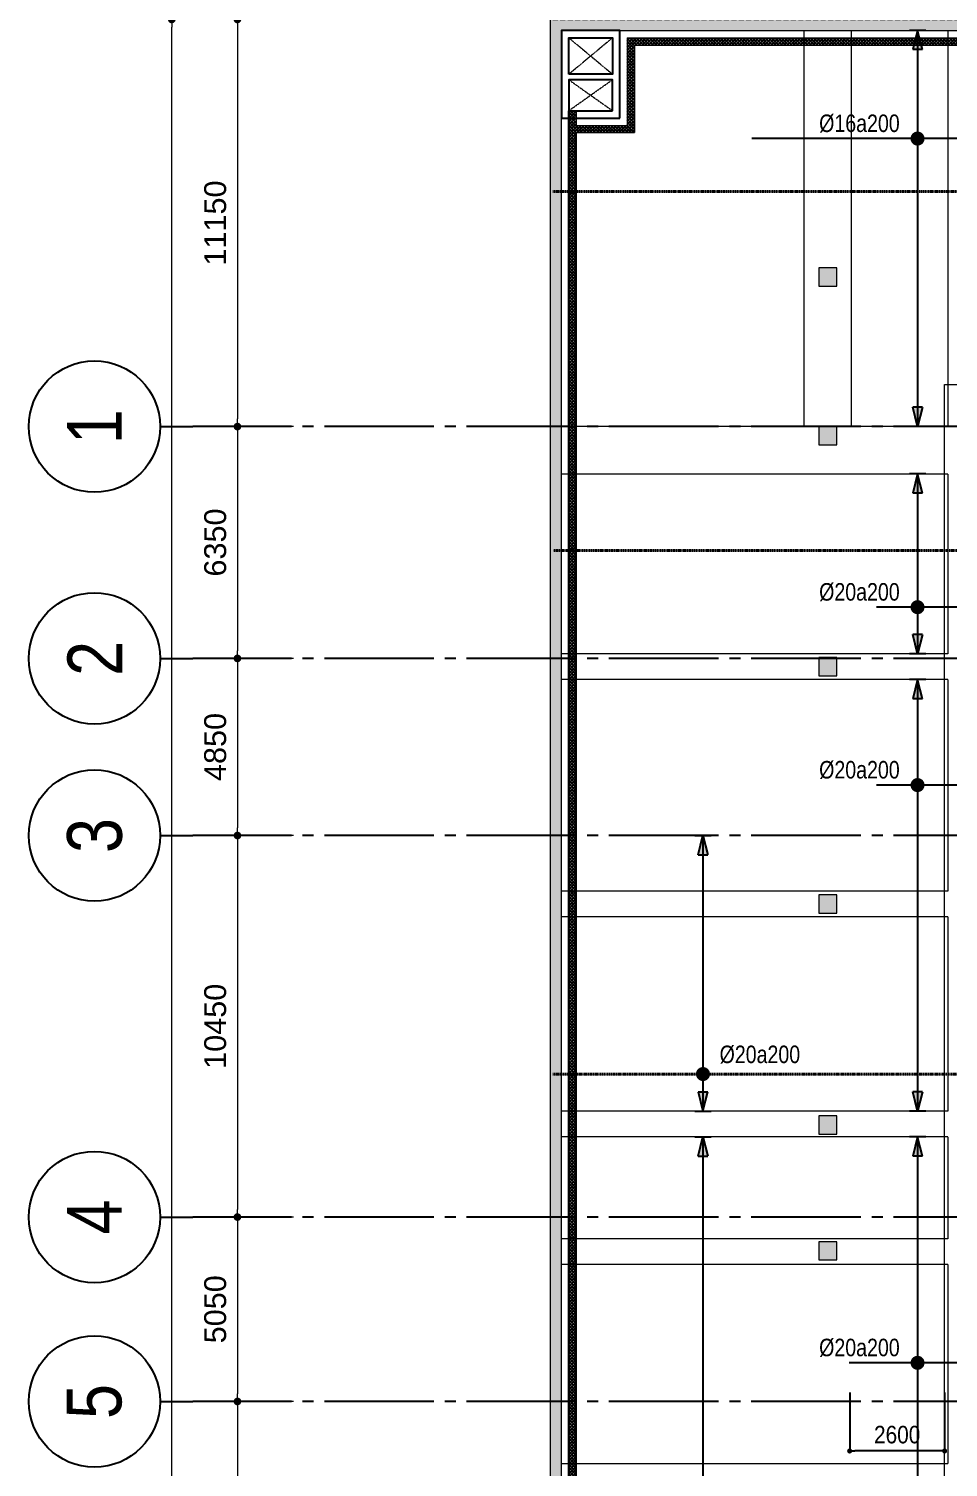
# Model space of a CAD drawing. Header units: millimetres. Extents: x -3819597 to -2591384, y 582389 to 820195.
# Drawn here: x -3773692 to -3748495, y 733730 to 773126 of the extents above; entities that cross this region are included whole.
import ezdxf
from ezdxf.enums import TextEntityAlignment as Align

# ---------------------------------------------------------------- set-up
doc = ezdxf.new("R2010")
doc.units = ezdxf.units.MM
doc.header["$MEASUREMENT"] = 0
for name, pattern in [('CENTER', [2, 1.25, -0.25, 0.25, -0.25]), ('CHG_XX_Cot_Ham 2$0$MB_Luoi truc$0$HTT Hidden 21', [3, 2, -1]), ('CHG_XX_Damsan_Ham 2$0$CHG_XX_Damsan_Ham 2$0$HIDDEN', [0.375, 0.25, -0.125]), ('CHG_XX_Luoi truc$0$MB_Luoi truc$0$Center101', [13, 10, -1, 1, -1]), ('HIDDEN', [0.375, 0.25, -0.125])]:
    doc.linetypes.add(name, pattern=pattern)
doc.layers.get('0').update_dxf_attribs({"lineweight": 9})
doc.layers.get('Defpoints').update_dxf_attribs({"color": 10, "lineweight": 0})
for name, color, linetype in [('02HN. TEXT B', 1, 'Continuous'), ('08HN. SSS X', 6, 'Continuous'), ('12HN. GRID', 1, 'CENTER'), ('CHG_XX_Damsan_Ham 2$0$CHG_XX_Damsan_Ham 2$0$MEP-00-GENERAL-35', 2, 'Continuous'), ('CHG_XX_Luoi truc$0$Grid', 34, 'Continuous'), ('CHG_XX_Luoi truc$0$Grid Line', 8, 'CHG_XX_Luoi truc$0$MB_Luoi truc$0$Center101'), ('dim', 51, 'Continuous')]:
    doc.layers.add(name, color=color, linetype=linetype)
for name, color, linetype, lineweight in [('CHG_XX_Cot_Ham 2$0$MB_Luoi truc$0$Dim 300', 1, 'Continuous', 5), ('CHG_XX_Cot_Ham 2$0$NS-Pier-H2', 150, 'Continuous', 13), ("CHG_XX_Damsan_Ham 2$0$CHG_XX_Damsan_Ham 2$0$'S_General_Hidden_1 Thin", 1, 'CHG_XX_Damsan_Ham 2$0$CHG_XX_Damsan_Ham 2$0$HIDDEN', 18), ('CHG_XX_Damsan_Ham 2$0$CHG_XX_Damsan_Ham 2$0$CHG_XX_Damsan_Ham 2$0$Start net bao', 3, 'Continuous', 18), ('CHG_XX_Damsan_Ham 2$0$CHG_XX_Damsan_Ham 2$0$DBAO', 3, 'Continuous', 13), ('CHG_XX_Damsan_Ham 2$0$CHG_XX_Damsan_Ham 2$0$DMo', 9, 'CHG_XX_Damsan_Ham 2$0$CHG_XX_Damsan_Ham 2$0$HIDDEN', 9), ('CHG_XX_Damsan_Ham 2$0$CHG_XX_Damsan_Ham 2$0$DTE-MEP-H-SLAB TEXT', 3, 'Continuous', 0), ('CHG_XX_Damsan_Ham 2$0$CHG_XX_Damsan_Ham 2$0$mach ngung thi cong', 6, 'Continuous', 13), ('CHG_XX_Damsan_Ham 2$0$CHG_XX_Damsan_Ham 2$0$Start hatch', 8, 'Continuous', 25), ('CHG_XX_Damsan_Ham 2$0$CHG_XX_Damsan_Ham 2$0$Start net bao', 3, 'Continuous', 18), ('CHG_XX_Damsan_Ham 2$0$HATCH', 57, 'Continuous', 9), ('CHG_XX_Damsan_Ham 2$0$mach ngung thi cong', 6, 'Continuous', 13), ('thep chay suot', 5, 'HIDDEN', 40)]:
    doc.layers.add(name, color=color, linetype=linetype, lineweight=lineweight)
for name, color, linetype, lineweight, plot in [('CHG_XX_Cot_Ham 2$0$NS-Column-H2', 90, 'Continuous', 13, False), ('CHG_XX_Cot_Ham 2$0$NS-Column-H2 @ 1', 90, 'Continuous', 13, False), ('CHG_XX_Cot_Ham 2$0$NS-Column-H2 @ 150', 90, 'Continuous', 13, False)]:
    doc.layers.add(name, color=color, linetype=linetype, lineweight=lineweight, plot=plot)
doc.styles.add('[HN042014]STYLE', font='arial.ttf', dxfattribs={"width": 0.8})
doc.styles.add('CHG_XX_Cot_Ham 2$0$MB_Luoi truc$0$Arial_C', font='arial.ttf')
doc.styles.add('CHG_XX_Luoi truc$0$MB_Luoi truc$0$Grid A-F$0$VNI-HelveCB', font='VHELVCB_0.TTF')
doc.styles.add('MB_Luoi truc$0$Arial_C', font='arial.ttf', dxfattribs={"width": 0.85})
doc.dimstyles.new('200', dxfattribs={"dimscale": 200, "dimtxt": 2.4, "dimasz": 0.7, "dimexe": 0.0003, "dimexo": 0, "dimgap": 1, "dimtad": 1, "dimdec": 0, "dimzin": 12, "dimdsep": 46, "dimtxsty": 'MB_Luoi truc$0$Arial_C', "dimblk": 'MB_Luoi truc$0$_Dot', "dimcen": 0.5, "dimclrd": 256, "dimclre": 8, "dimclrt": 1, "dimadec": 0, "dimazin": 0, "dimtfac": 1, "dimtdec": 0, "dimtix": 1, "dimtmove": 2, "dimatfit": 3, "dimldrblk": 'MB_Luoi truc$0$HTT Arrow 30', "dimfxl": 1, "dimtolj": 1, "dimtzin": 0, "dimlwe": -1, "dimarcsym": 0})
doc.dimstyles.new('CHG_XX_Cot_Ham 2$0$MB_Luoi truc$0$Dim 300 (A1-A2)', dxfattribs={"dimscale": 300, "dimtxt": 2, "dimasz": 0.7, "dimexe": 0, "dimexo": 1, "dimgap": 1, "dimtad": 1, "dimdec": 0, "dimzin": 12, "dimdsep": 46, "dimtxsty": 'CHG_XX_Cot_Ham 2$0$MB_Luoi truc$0$Arial_C', "dimblk": 'CHG_XX_Cot_Ham 2$0$MB_Luoi truc$0$_Dot', "dimcen": 1, "dimclrd": 256, "dimclre": 256, "dimclrt": 3, "dimadec": 0, "dimazin": 0, "dimtfac": 1, "dimtdec": 0, "dimtix": 1, "dimtmove": 2, "dimatfit": 3, "dimldrblk": 'CHG_XX_Cot_Ham 2$0$MB_Luoi truc$0$HTT Arrow 30', "dimfxl": 1, "dimtolj": 1, "dimtzin": 0, "dimarcsym": 0})
pattern_1 = [(45, (273994.73, -8650), (-44.194174, 44.194174), []), (135, (273994.73, -8650), (-44.194174, -44.194174), [])]

# ---------------------------------------------------------------- blocks, each defined once
blk = doc.blocks.new('*U563')
at = {"layer": '12HN. GRID', "linetype": 'Continuous'}
h = blk.add_hatch(color=256, dxfattribs=at)
h.dxf.hatch_style = 1
h.paths.add_polyline_path([(-44, 812), (44, 812), (0, 988)])
h = blk.add_hatch(color=256, dxfattribs=at)
h.dxf.hatch_style = 1
h.paths.add_polyline_path([(0, -2629), (44, -2453), (-44, -2453)])
at = {"layer": '08HN. SSS X', "linetype": 'ByBlock', "ltscale": 10}
for p, q in [((-1047, 0), (1514, 0)), ((-1047, 0), (-1047, 0)), ((1514, 0), (1514, 0))]:
    blk.add_line(p, q, dxfattribs=at)
at = {"layer": '12HN. GRID', "linetype": 'Continuous'}
for p, q in [((-75, 988), (75, 988)), ((-44, 812), (0, 988)), ((0, 988), (0, -2629)), ((0, 988), (44, 812)), ((-44, 812), (44, 812)), ((-44, -2453), (44, -2453)), ((-44, -2453), (0, -2629)), ((0, -2629), (44, -2453)), ((-75, -2629), (75, -2629))]:
    blk.add_line(p, q, dxfattribs=at)
at = {"layer": '12HN. GRID', "linetype": 'Continuous', "const_width": 64, "flags": 128}
blk.add_lwpolyline([(-32, 0, 1), (32, 0, 1)], format="xyb", close=True, dxfattribs=at)
at = {"layer": '02HN. TEXT B', "linetype": 'ByBlock', "style": '[HN042014]STYLE', "width": 0.8, "flags": 8}
blk.add_attdef('1', text='', height=160, dxfattribs=at).set_placement((164, 140), align=Align.MIDDLE_LEFT)
blk.add_attdef('0', text='', height=160, dxfattribs=at).set_placement((1102, 160), align=Align.MIDDLE_CENTER)
at = {"layer": 'Defpoints', "color": 9, "linetype": 'ByBlock', "style": '[HN042014]STYLE', "width": 0.8, "flags": 9}
for tag, p in [('2', (2518, 9127)), ('3', (2518, 8723)), ('4', (2518, 8318)), ('5', (2518, 7927))]:
    blk.add_attdef(tag, text='', height=250, dxfattribs=at).set_placement(p, align=Align.MIDDLE_CENTER)
blk = doc.blocks.new('*U703')
at = {"layer": 'thep chay suot', "linetype": 'HIDDEN', "ltscale": 10}
blk.add_line((-27727, 0), (10959, 0), dxfattribs=at)
at = {"layer": 'thep chay suot', "linetype": 'ByBlock', "ltscale": 0.001}
blk.add_line((-27727, 0), (-27727, 0), dxfattribs=at)
at = {"layer": '02HN. TEXT B', "linetype": 'ByBlock', "style": '[HN042014]STYLE', "width": 0.8, "flags": 8}
blk.add_attdef('0', text='', height=160, dxfattribs=at).set_placement((-351, 260), align=Align.MIDDLE_CENTER)
blk.add_attdef('1', text='', height=160, dxfattribs=at).set_placement((152, 180), align=Align.MIDDLE_LEFT)
at = {"layer": 'Defpoints', "color": 9, "linetype": 'ByBlock', "style": '[HN042014]STYLE', "width": 0.8, "flags": 9}
for tag, p in [('2', (-12351, -1000)), ('3', (-12351, -1405)), ('4', (-12351, -1810)), ('5', (-12351, -2200))]:
    blk.add_attdef(tag, text='', height=250, dxfattribs=at).set_placement(p, align=Align.MIDDLE_CENTER)
blk = doc.blocks.new('*U518')
at = {"layer": '12HN. GRID', "linetype": 'Continuous'}
h = blk.add_hatch(color=256, dxfattribs=at)
h.dxf.hatch_style = 1
h.paths.add_polyline_path([(-44, 1040), (44, 1040), (0, 1216)])
h = blk.add_hatch(color=256, dxfattribs=at)
h.dxf.hatch_style = 1
h.paths.add_polyline_path([(0, -426), (44, -250), (-44, -250)])
at = {"layer": '08HN. SSS X', "linetype": 'ByBlock', "ltscale": 10}
for p, q in [((-1047, 0), (375, 0)), ((-1047, 0), (-1047, 0)), ((375, 0), (375, 0))]:
    blk.add_line(p, q, dxfattribs=at)
at = {"layer": '12HN. GRID', "linetype": 'Continuous'}
for p, q in [((-75, 1216), (75, 1216)), ((-44, 1040), (0, 1216)), ((0, 1216), (0, -426)), ((0, 1216), (44, 1040)), ((-44, 1040), (44, 1040)), ((-44, -250), (44, -250)), ((-44, -250), (0, -426)), ((0, -426), (44, -250)), ((-75, -426), (75, -426))]:
    blk.add_line(p, q, dxfattribs=at)
at = {"layer": '12HN. GRID', "linetype": 'Continuous', "const_width": 64, "flags": 128}
blk.add_lwpolyline([(-32, 0, 1), (32, 0, 1)], format="xyb", close=True, dxfattribs=at)
at = {"layer": '02HN. TEXT B', "linetype": 'ByBlock', "style": '[HN042014]STYLE', "width": 0.8, "flags": 8}
blk.add_attdef('1', text='', height=160, dxfattribs=at).set_placement((164, 140), align=Align.MIDDLE_LEFT)
blk.add_attdef('0', text='', height=160, dxfattribs=at).set_placement((1102, 160), align=Align.MIDDLE_CENTER)
at = {"layer": 'Defpoints', "color": 9, "linetype": 'ByBlock', "style": '[HN042014]STYLE', "width": 0.8, "flags": 9}
for tag, p in [('2', (2518, 9355)), ('3', (2518, 8951)), ('4', (2518, 8546)), ('5', (2518, 8155))]:
    blk.add_attdef(tag, text='', height=250, dxfattribs=at).set_placement(p, align=Align.MIDDLE_CENTER)
blk = doc.blocks.new('*U704')
at = {"layer": 'thep chay suot', "linetype": 'HIDDEN', "ltscale": 10}
blk.add_line((-15836, 0), (23091, 0), dxfattribs=at)
at = {"layer": 'thep chay suot', "linetype": 'ByBlock', "ltscale": 0.001}
blk.add_line((-15836, 0), (-15836, 0), dxfattribs=at)
at = {"layer": '02HN. TEXT B', "linetype": 'ByBlock', "style": '[HN042014]STYLE', "width": 0.8, "flags": 8}
blk.add_attdef('0', text='', height=160, dxfattribs=at).set_placement((-351, 260), align=Align.MIDDLE_CENTER)
blk.add_attdef('1', text='', height=160, dxfattribs=at).set_placement((152, -144), align=Align.MIDDLE_LEFT)
at = {"layer": 'Defpoints', "color": 9, "linetype": 'ByBlock', "style": '[HN042014]STYLE', "width": 0.8, "flags": 9}
for tag, p in [('2', (-480, -186)), ('3', (-480, -590)), ('4', (-480, -995)), ('5', (-480, -1386))]:
    blk.add_attdef(tag, text='', height=250, dxfattribs=at).set_placement(p, align=Align.MIDDLE_CENTER)
blk = doc.blocks.new('*U705')
at = {"layer": '12HN. GRID', "linetype": 'Continuous'}
h = blk.add_hatch(color=256, dxfattribs=at)
h.dxf.hatch_style = 1
h.paths.add_polyline_path([(-44, 2002), (44, 2002), (0, 2178)])
h = blk.add_hatch(color=256, dxfattribs=at)
h.dxf.hatch_style = 1
h.paths.add_polyline_path([(0, -339), (44, -163), (-44, -163)])
for p, q in [((-75, 2178), (75, 2178)), ((-44, 2002), (0, 2178)), ((0, 2178), (0, -339)), ((0, 2178), (44, 2002)), ((-44, 2002), (44, 2002)), ((-44, -163), (44, -163)), ((-44, -163), (0, -339)), ((0, -339), (44, -163)), ((-75, -339), (75, -339))]:
    blk.add_line(p, q, dxfattribs=at)
at = {"layer": '12HN. GRID', "linetype": 'Continuous', "const_width": 64, "flags": 128}
blk.add_lwpolyline([(-32, 0, 1), (32, 0, 1)], format="xyb", close=True, dxfattribs=at)
at = {"layer": 'thep chay suot', "linetype": 'HIDDEN', "ltscale": 10}
blk.add_line((-1371, 0), (6424, 0), dxfattribs=at)
at = {"layer": 'thep chay suot', "linetype": 'ByBlock', "ltscale": 0.001}
for p, q in [((-1371, 0), (-1371, 0)), ((6424, 0), (6424, 0))]:
    blk.add_line(p, q, dxfattribs=at)
at = {"layer": '02HN. TEXT B', "linetype": 'ByBlock', "style": '[HN042014]STYLE', "width": 0.8, "flags": 8}
blk.add_attdef('0', text='', height=160, dxfattribs=at).set_placement((-351, 260), align=Align.MIDDLE_CENTER)
blk.add_attdef('1', text='', height=160, dxfattribs=at).set_placement((152, 180), align=Align.MIDDLE_LEFT)
at = {"layer": 'Defpoints', "color": 9, "linetype": 'ByBlock', "style": '[HN042014]STYLE', "width": 0.8, "flags": 9}
for tag, p in [('2', (14005, -1358)), ('3', (14005, -1763)), ('4', (14005, -2167)), ('5', (14005, -2558))]:
    blk.add_attdef(tag, text='', height=250, dxfattribs=at).set_placement(p, align=Align.MIDDLE_CENTER)
blk = doc.blocks.new('*U733')
at = {"layer": '12HN. GRID', "linetype": 'Continuous'}
h = blk.add_hatch(color=256, dxfattribs=at)
h.dxf.hatch_style = 1
h.paths.add_polyline_path([(-44, 788), (44, 788), (0, 964)])
h = blk.add_hatch(color=256, dxfattribs=at)
h.dxf.hatch_style = 1
h.paths.add_polyline_path([(0, -2977), (44, -2801), (-44, -2801)])
at = {"layer": '08HN. SSS X', "linetype": 'ByBlock', "ltscale": 10}
for p, q in [((-1714, 0), (375, 0)), ((-1714, 0), (-1714, 0)), ((375, 0), (375, 0))]:
    blk.add_line(p, q, dxfattribs=at)
at = {"layer": '12HN. GRID', "linetype": 'Continuous'}
for p, q in [((-75, 964), (75, 964)), ((-44, 788), (0, 964)), ((0, 964), (0, -2977)), ((0, 964), (44, 788)), ((-44, 788), (44, 788)), ((-44, -2801), (44, -2801)), ((-44, -2801), (0, -2977)), ((0, -2977), (44, -2801)), ((-75, -2977), (75, -2977))]:
    blk.add_line(p, q, dxfattribs=at)
at = {"layer": '12HN. GRID', "linetype": 'Continuous', "const_width": 64, "flags": 128}
blk.add_lwpolyline([(-32, 0, 1), (32, 0, 1)], format="xyb", close=True, dxfattribs=at)
at = {"layer": '02HN. TEXT B', "linetype": 'ByBlock', "style": '[HN042014]STYLE', "width": 0.8, "flags": 8}
blk.add_attdef('1', text='', height=160, dxfattribs=at).set_placement((164, 140), align=Align.MIDDLE_LEFT)
blk.add_attdef('0', text='', height=160, dxfattribs=at).set_placement((1102, 160), align=Align.MIDDLE_CENTER)
at = {"layer": 'Defpoints', "color": 9, "linetype": 'ByBlock', "style": '[HN042014]STYLE', "width": 0.8, "flags": 9}
for tag, p in [('2', (2518, 9104)), ('3', (2518, 8699)), ('4', (2518, 8295)), ('5', (2518, 7904))]:
    blk.add_attdef(tag, text='', height=250, dxfattribs=at).set_placement(p, align=Align.MIDDLE_CENTER)
blk = doc.blocks.new('*U716')
at = {"layer": '12HN. GRID', "linetype": 'Continuous'}
h = blk.add_hatch(color=256, dxfattribs=at)
h.dxf.hatch_style = 1
h.paths.add_polyline_path([(-44, 7180), (44, 7180), (0, 7356)])
for p, q in [((-75, 7356), (75, 7356)), ((-44, 7180), (0, 7356)), ((0, 7356), (0, -8281)), ((0, 7356), (44, 7180)), ((-44, 7180), (44, 7180))]:
    blk.add_line(p, q, dxfattribs=at)
at = {"layer": '02HN. TEXT B', "linetype": 'ByBlock', "style": '[HN042014]STYLE', "width": 0.8, "flags": 8}
blk.add_attdef('0', text='', height=160, dxfattribs=at).set_placement((-351, 260), align=Align.MIDDLE_CENTER)
blk.add_attdef('1', text='', height=160, dxfattribs=at).set_placement((152, -144), align=Align.MIDDLE_LEFT)
at = {"layer": 'Defpoints', "color": 9, "linetype": 'ByBlock', "style": '[HN042014]STYLE', "width": 0.8, "flags": 9}
for tag, p in [('2', (13990, -186)), ('3', (13990, -590)), ('4', (13990, -995)), ('5', (13990, -1386))]:
    blk.add_attdef(tag, text='', height=250, dxfattribs=at).set_placement(p, align=Align.MIDDLE_CENTER)
blk = doc.blocks.new('*U569')
at = {"layer": '12HN. GRID', "linetype": 'Continuous'}
h = blk.add_hatch(color=256, dxfattribs=at)
h.dxf.hatch_style = 1
h.paths.add_polyline_path([(-44, 1888), (44, 1888), (0, 2064)])
at = {"layer": '08HN. SSS X', "linetype": 'ByBlock', "ltscale": 10}
for p in [(-1551, 0), (625, 0)]:
    blk.add_line(p, (625, 0), dxfattribs=at)
at = {"layer": '12HN. GRID', "linetype": 'Continuous'}
for p, q in [((-75, 2064), (75, 2064)), ((-44, 1888), (0, 2064)), ((0, 2064), (0, -13553)), ((0, 2064), (44, 1888)), ((-44, 1888), (44, 1888))]:
    blk.add_line(p, q, dxfattribs=at)
at = {"layer": '12HN. GRID', "linetype": 'Continuous', "const_width": 64, "flags": 128}
blk.add_lwpolyline([(-32, 0, 1), (32, 0, 1)], format="xyb", close=True, dxfattribs=at)
at = {"layer": '02HN. TEXT B', "linetype": 'ByBlock', "style": '[HN042014]STYLE', "width": 0.8, "flags": 8}
blk.add_attdef('1', text='', height=160, dxfattribs=at).set_placement((164, 140), align=Align.MIDDLE_LEFT)
blk.add_attdef('0', text='', height=160, dxfattribs=at).set_placement((1102, 160), align=Align.MIDDLE_CENTER)
at = {"layer": 'Defpoints', "color": 9, "linetype": 'ByBlock', "style": '[HN042014]STYLE', "width": 0.8, "flags": 9}
for tag, p in [('2', (2518, 9104)), ('3', (2518, 8699)), ('4', (2518, 8295)), ('5', (2518, 7904))]:
    blk.add_attdef(tag, text='', height=250, dxfattribs=at).set_placement(p, align=Align.MIDDLE_CENTER)
blk = doc.blocks.new('CHG_XX_Cot_Ham 2$0$MB_Luoi truc$0$_Dot')
at = {"color": 0, "linetype": 'ByBlock', "lineweight": -2}
blk.add_line((-0.5, 0), (-1, 0), dxfattribs=at)
at = {"color": 0, "linetype": 'ByBlock', "const_width": 0.5}
blk.add_lwpolyline([(-0.25, 0, 1), (0.25, 0, 1)], format="xyb", close=True, dxfattribs=at)
blk = doc.blocks.new('*D999')
at = {"layer": 'CHG_XX_Cot_Ham 2$0$MB_Luoi truc$0$Dim 300', "lineweight": -2, "transparency": 16777216}
for p, q in [((-17945, 163400), (-19478, 163400)), ((-19478, 163190), (-19478, 152460)), ((-17945, 152250), (-19478, 152250))]:
    blk.add_line(p, q, dxfattribs=at)
at = {"layer": 'Defpoints', "color": 0, "transparency": 16777216}
for p in [(-17645, 163400), (-19478, 152250), (-17645, 152250)]:
    blk.add_point(p, dxfattribs=at)
at = {"layer": 'CHG_XX_Cot_Ham 2$0$MB_Luoi truc$0$Dim 300', "lineweight": -2, "transparency": 16777216, "xscale": 210, "yscale": 210, "zscale": 210}
for p, rotation in [((-19478, 163400), 90), ((-19478, 152250), 270)]:
    blk.add_blockref('CHG_XX_Cot_Ham 2$0$MB_Luoi truc$0$_Dot', p, dxfattribs=dict(at, rotation=rotation))
at = {"layer": 'CHG_XX_Cot_Ham 2$0$MB_Luoi truc$0$Dim 300', "color": 3, "transparency": 16777216, "insert": (-20085, 157825), "char_height": 600, "attachment_point": 5, "rotation": 90, "style": 'CHG_XX_Cot_Ham 2$0$MB_Luoi truc$0$Arial_C'}
blk.add_mtext('\\A1;11150', dxfattribs=at)
blk = doc.blocks.new('CHG_XX_Cot_Ham 2$0$MB_Luoi truc$0$HTT Arrow 30')
blk.add_hatch(color=256).paths.add_polyline_path([(-2.5, 0.375), (-2.5, -0.375), (0, 0)])
at = {"color": 0, "linetype": 'ByBlock', "lineweight": -2}
for p, q in [((0, 0), (-2.5, 0.375)), ((-2.5, -0.375), (-2.5, 0.375)), ((0, 0), (-2.5, -0.375))]:
    blk.add_line(p, q, dxfattribs=at)
blk = doc.blocks.new('*D1000')
at = {"layer": 'CHG_XX_Cot_Ham 2$0$MB_Luoi truc$0$Dim 300', "lineweight": -2, "transparency": 16777216}
for p, q in [((-17945, 152250), (-19478, 152250)), ((-19478, 152040), (-19478, 146110)), ((-17945, 145900), (-19478, 145900))]:
    blk.add_line(p, q, dxfattribs=at)
at = {"layer": 'Defpoints', "color": 0, "transparency": 16777216}
for p in [(-17645, 152250), (-19478, 145900), (-17645, 145900)]:
    blk.add_point(p, dxfattribs=at)
at = {"layer": 'CHG_XX_Cot_Ham 2$0$MB_Luoi truc$0$Dim 300', "lineweight": -2, "transparency": 16777216, "xscale": 210, "yscale": 210, "zscale": 210}
for p, rotation in [((-19478, 152250), 90), ((-19478, 145900), 270)]:
    blk.add_blockref('CHG_XX_Cot_Ham 2$0$MB_Luoi truc$0$_Dot', p, dxfattribs=dict(at, rotation=rotation))
at = {"layer": 'CHG_XX_Cot_Ham 2$0$MB_Luoi truc$0$Dim 300', "color": 3, "transparency": 16777216, "insert": (-20085, 149075), "char_height": 600, "attachment_point": 5, "rotation": 90, "style": 'CHG_XX_Cot_Ham 2$0$MB_Luoi truc$0$Arial_C'}
blk.add_mtext('\\A1;6350', dxfattribs=at)
blk = doc.blocks.new('*D1001')
at = {"layer": 'CHG_XX_Cot_Ham 2$0$MB_Luoi truc$0$Dim 300', "lineweight": -2, "transparency": 16777216}
for p, q in [((-17945, 145900), (-19478, 145900)), ((-19478, 145690), (-19478, 141260)), ((-17945, 141050), (-19478, 141050))]:
    blk.add_line(p, q, dxfattribs=at)
at = {"layer": 'Defpoints', "color": 0, "transparency": 16777216}
for p in [(-17645, 145900), (-19478, 141050), (-17645, 141050)]:
    blk.add_point(p, dxfattribs=at)
at = {"layer": 'CHG_XX_Cot_Ham 2$0$MB_Luoi truc$0$Dim 300', "lineweight": -2, "transparency": 16777216, "xscale": 210, "yscale": 210, "zscale": 210}
for p, rotation in [((-19478, 145900), 90), ((-19478, 141050), 270)]:
    blk.add_blockref('CHG_XX_Cot_Ham 2$0$MB_Luoi truc$0$_Dot', p, dxfattribs=dict(at, rotation=rotation))
at = {"layer": 'CHG_XX_Cot_Ham 2$0$MB_Luoi truc$0$Dim 300', "color": 3, "transparency": 16777216, "insert": (-20085, 143475), "char_height": 600, "attachment_point": 5, "rotation": 90, "style": 'CHG_XX_Cot_Ham 2$0$MB_Luoi truc$0$Arial_C'}
blk.add_mtext('\\A1;4850', dxfattribs=at)
blk = doc.blocks.new('*D1002')
at = {"layer": 'CHG_XX_Cot_Ham 2$0$MB_Luoi truc$0$Dim 300', "lineweight": -2, "transparency": 16777216}
for p, q in [((-17945, 141050), (-19478, 141050)), ((-19478, 140840), (-19478, 130810)), ((-17945, 130600), (-19478, 130600))]:
    blk.add_line(p, q, dxfattribs=at)
at = {"layer": 'Defpoints', "color": 0, "transparency": 16777216}
for p in [(-17645, 141050), (-19478, 130600), (-17645, 130600)]:
    blk.add_point(p, dxfattribs=at)
at = {"layer": 'CHG_XX_Cot_Ham 2$0$MB_Luoi truc$0$Dim 300', "lineweight": -2, "transparency": 16777216, "xscale": 210, "yscale": 210, "zscale": 210}
for p, rotation in [((-19478, 141050), 90), ((-19478, 130600), 270)]:
    blk.add_blockref('CHG_XX_Cot_Ham 2$0$MB_Luoi truc$0$_Dot', p, dxfattribs=dict(at, rotation=rotation))
at = {"layer": 'CHG_XX_Cot_Ham 2$0$MB_Luoi truc$0$Dim 300', "color": 3, "transparency": 16777216, "insert": (-20085, 135825), "char_height": 600, "attachment_point": 5, "rotation": 90, "style": 'CHG_XX_Cot_Ham 2$0$MB_Luoi truc$0$Arial_C'}
blk.add_mtext('\\A1;10450', dxfattribs=at)
blk = doc.blocks.new('*D1003')
at = {"layer": 'CHG_XX_Cot_Ham 2$0$MB_Luoi truc$0$Dim 300', "lineweight": -2, "transparency": 16777216}
for p, q in [((-17945, 130600), (-19478, 130600)), ((-19478, 130390), (-19478, 125760)), ((-17945, 125550), (-19478, 125550))]:
    blk.add_line(p, q, dxfattribs=at)
at = {"layer": 'Defpoints', "color": 0, "transparency": 16777216}
for p in [(-17645, 130600), (-19478, 125550), (-17645, 125550)]:
    blk.add_point(p, dxfattribs=at)
at = {"layer": 'CHG_XX_Cot_Ham 2$0$MB_Luoi truc$0$Dim 300', "lineweight": -2, "transparency": 16777216, "xscale": 210, "yscale": 210, "zscale": 210}
for p, rotation in [((-19478, 130600), 90), ((-19478, 125550), 270)]:
    blk.add_blockref('CHG_XX_Cot_Ham 2$0$MB_Luoi truc$0$_Dot', p, dxfattribs=dict(at, rotation=rotation))
at = {"layer": 'CHG_XX_Cot_Ham 2$0$MB_Luoi truc$0$Dim 300', "color": 3, "transparency": 16777216, "insert": (-20085, 128075), "char_height": 600, "attachment_point": 5, "rotation": 90, "style": 'CHG_XX_Cot_Ham 2$0$MB_Luoi truc$0$Arial_C'}
blk.add_mtext('\\A1;5050', dxfattribs=at)
blk = doc.blocks.new('*D1004')
at = {"layer": 'CHG_XX_Cot_Ham 2$0$MB_Luoi truc$0$Dim 300', "lineweight": -2, "transparency": 16777216}
for p, q in [((-17945, 125550), (-19478, 125550)), ((-19478, 125340), (-19478, 116360)), ((-17945, 116150), (-19478, 116150))]:
    blk.add_line(p, q, dxfattribs=at)
at = {"layer": 'Defpoints', "color": 0, "transparency": 16777216}
for p in [(-17645, 125550), (-19478, 116150), (-17645, 116150)]:
    blk.add_point(p, dxfattribs=at)
at = {"layer": 'CHG_XX_Cot_Ham 2$0$MB_Luoi truc$0$Dim 300', "lineweight": -2, "transparency": 16777216, "xscale": 210, "yscale": 210, "zscale": 210}
for p, rotation in [((-19478, 125550), 90), ((-19478, 116150), 270)]:
    blk.add_blockref('CHG_XX_Cot_Ham 2$0$MB_Luoi truc$0$_Dot', p, dxfattribs=dict(at, rotation=rotation))
at = {"layer": 'CHG_XX_Cot_Ham 2$0$MB_Luoi truc$0$Dim 300', "color": 3, "transparency": 16777216, "insert": (-20085, 120850), "char_height": 600, "attachment_point": 5, "rotation": 90, "style": 'CHG_XX_Cot_Ham 2$0$MB_Luoi truc$0$Arial_C'}
blk.add_mtext('\\A1;9400', dxfattribs=at)
blk = doc.blocks.new('*D1020')
at = {"layer": 'CHG_XX_Cot_Ham 2$0$MB_Luoi truc$0$Dim 300', "lineweight": -2, "transparency": 16777216}
for p, q in [((-17945, 163400), (-21278, 163400)), ((-21278, -8790), (-21278, 163190)), ((-17945, -9000), (-21278, -9000))]:
    blk.add_line(p, q, dxfattribs=at)
at = {"layer": 'Defpoints', "color": 0, "transparency": 16777216}
for p in [(-21278, 163400), (-17645, 163400), (-17645, -9000)]:
    blk.add_point(p, dxfattribs=at)
at = {"layer": 'CHG_XX_Cot_Ham 2$0$MB_Luoi truc$0$Dim 300', "lineweight": -2, "transparency": 16777216, "xscale": 210, "yscale": 210, "zscale": 210}
for p, rotation in [((-21278, 163400), 90), ((-21278, -9000), 270)]:
    blk.add_blockref('CHG_XX_Cot_Ham 2$0$MB_Luoi truc$0$_Dot', p, dxfattribs=dict(at, rotation=rotation))
at = {"layer": 'CHG_XX_Cot_Ham 2$0$MB_Luoi truc$0$Dim 300', "color": 3, "transparency": 16777216, "insert": (-21885, 77200), "char_height": 600, "attachment_point": 5, "rotation": 90, "style": 'CHG_XX_Cot_Ham 2$0$MB_Luoi truc$0$Arial_C'}
blk.add_mtext('\\A1;172400', dxfattribs=at)
blk = doc.blocks.new('*U1037')
at = {"layer": 'CHG_XX_Cot_Ham 2$0$NS-Column-H2 @ 1'}
h = blk.add_hatch(color=256, dxfattribs=at)
h.dxf.hatch_style = 1
h.paths.add_polyline_path([(-250, -250), (-250, 250), (250, 250), (250, -250)])
at = {"layer": 'CHG_XX_Cot_Ham 2$0$NS-Column-H2 @ 150'}
h = blk.add_hatch(color=256, dxfattribs=at)
h.dxf.hatch_style = 1
h.paths.add_polyline_path([(-250, -250), (-250, 250), (250, 250), (250, -250)])
blk = doc.blocks.new('CHG_XX_Cot_Ham 2$0$500x500')
at = {"layer": 'CHG_XX_Cot_Ham 2$0$NS-Column-H2'}
blk.add_lwpolyline([(250, -250), (250, 250), (-250, 250), (-250, -250)], close=True, dxfattribs=at)
blk.add_blockref('*U1037', (0, 0), dxfattribs=at)
blk = doc.blocks.new('*U1031')
at = {"layer": 'CHG_XX_Luoi truc$0$Grid', "lineweight": -2}
blk.add_line((0, 441), (0, 438), dxfattribs=at)
blk.add_circle((0, 447), 6, dxfattribs=at)
at = {"layer": 'CHG_XX_Luoi truc$0$Grid Line'}
blk.add_line((0, 0), (0, 438), dxfattribs=at)
at = {"layer": 'CHG_XX_Luoi truc$0$Grid', "lineweight": -2, "style": 'CHG_XX_Luoi truc$0$MB_Luoi truc$0$Grid A-F$0$VNI-HelveCB'}
for tag, p in [('GRIDSUB', (0, 447)), ('GRID', (0, -9))]:
    blk.add_attdef(tag, text='', height=5, dxfattribs=at).set_placement(p, align=Align.MIDDLE)
blk = doc.blocks.new('CHG_XX_Luoi truc')
at = {"layer": 'CHG_XX_Luoi truc$0$Grid'}
ref = blk.add_blockref('*U1031', (110703, 152250), dxfattribs=dict(at, xscale=300.0000000000013, yscale=300.0000000000013, zscale=300.0000000000013, rotation=90))
ref.add_attrib('GRIDSUB', '1', dxfattribs={"lineweight": -2, "height": 1500, "rotation": 90, "style": 'CHG_XX_Luoi truc$0$MB_Luoi truc$0$Grid A-F$0$VNI-HelveCB'}).set_placement((-23397, 152250), align=Align.MIDDLE)
ref = blk.add_blockref('*U1031', (110703, 145900), dxfattribs=dict(at, xscale=300.0000000000013, yscale=300.0000000000013, zscale=300.0000000000013, rotation=90))
ref.add_attrib('GRIDSUB', '2', dxfattribs={"lineweight": -2, "height": 1500, "rotation": 90, "style": 'CHG_XX_Luoi truc$0$MB_Luoi truc$0$Grid A-F$0$VNI-HelveCB'}).set_placement((-23397, 145900), align=Align.MIDDLE)
ref = blk.add_blockref('*U1031', (110703, 141050), dxfattribs=dict(at, xscale=300.0000000000013, yscale=300.0000000000013, zscale=300.0000000000013, rotation=90))
ref.add_attrib('GRIDSUB', '3', dxfattribs={"lineweight": -2, "height": 1500, "rotation": 90, "style": 'CHG_XX_Luoi truc$0$MB_Luoi truc$0$Grid A-F$0$VNI-HelveCB'}).set_placement((-23397, 141050), align=Align.MIDDLE)
ref = blk.add_blockref('*U1031', (110703, 130600), dxfattribs=dict(at, xscale=300.0000000000013, yscale=300.0000000000013, zscale=300.0000000000013, rotation=90))
ref.add_attrib('GRIDSUB', '4', dxfattribs={"lineweight": -2, "height": 1500, "rotation": 90, "style": 'CHG_XX_Luoi truc$0$MB_Luoi truc$0$Grid A-F$0$VNI-HelveCB'}).set_placement((-23397, 130600), align=Align.MIDDLE)
ref = blk.add_blockref('*U1031', (110703, 125550), dxfattribs=dict(at, xscale=300.0000000000013, yscale=300.0000000000013, zscale=300.0000000000013, rotation=90))
ref.add_attrib('GRIDSUB', '5', dxfattribs={"lineweight": -2, "height": 1500, "rotation": 90, "style": 'CHG_XX_Luoi truc$0$MB_Luoi truc$0$Grid A-F$0$VNI-HelveCB'}).set_placement((-23397, 125550), align=Align.MIDDLE)
blk = doc.blocks.new('CHG_XX_Damsan_Ham 2$0$CHG_XX_Damsan_Ham 2$0$sdfsgdh')
at = {"layer": 'CHG_XX_Damsan_Ham 2$0$CHG_XX_Damsan_Ham 2$0$Start hatch', "ltscale": 0.5}
h = blk.add_hatch(dxfattribs=at)
h.set_pattern_fill('ANSI37', color=256, scale=500)
h.set_pattern_definition([(45, (273994.73, -7150), (-44.194174, 44.194174), []), (135, (273994.73, -7150), (-44.194174, -44.194174), [])])
h.paths.add_polyline_path([(42037, 2000), (1900, 2000), (1900, -400), (500, -400), (500, 0), (300, 0), (300, -600), (500, -600), (2100, -600), (2100, 1800), (42037, 1800)])
h = blk.add_hatch(dxfattribs=at)
h.set_pattern_fill('ANSI37', color=256, scale=500)
h.set_pattern_definition(pattern_1)
h.paths.add_polyline_path([(500, -600), (300, -600), (300, -21786), (500, -21786)])
h = blk.add_hatch(dxfattribs=at)
h.set_pattern_fill('ANSI37', color=256, scale=500)
h.set_pattern_definition(pattern_1)
h.paths.add_polyline_path([(500, -21786), (300, -21786), (300, -50027), (500, -50027)])
at = {"layer": 'CHG_XX_Damsan_Ham 2$0$CHG_XX_Damsan_Ham 2$0$DTE-MEP-H-SLAB TEXT', "color": 2, "ltscale": 0.5}
for p, q in [((1900, 2000), (42637, 2000)), ((1900, 2000), (1900, -400)), ((2100, 1800), (42037, 1800)), ((2100, 1800), (2100, -600)), ((500, 0), (300, 0)), ((500, 0), (500, -400)), ((500, -400), (1900, -400)), ((500, -600), (2100, -600))]:
    blk.add_line(p, q, dxfattribs=at)
at = {"layer": 'CHG_XX_Damsan_Ham 2$0$CHG_XX_Damsan_Ham 2$0$MEP-00-GENERAL-35'}
for points in [[(1700, -200), (1700, 2200), (100, 2200), (100, -200)], [(300, 1000), (300, 2000), (1500, 2000), (1500, 1000)], [(1500, 0), (1500, 850), (300, 850), (300, 0)]]:
    blk.add_lwpolyline(points, close=True, dxfattribs=at)
for points in [[(1900, -74750), (1900, -72550), (300, -72550), (300, 0)], [(2100, -74750), (2100, -72350), (500, -72350), (500, -600)]]:
    blk.add_lwpolyline(points, dxfattribs=at)
blk = doc.blocks.new('MB_Luoi truc$0$_Dot')
at = {"color": 0, "linetype": 'ByBlock', "lineweight": -2}
blk.add_line((-0.5, 0), (-1, 0), dxfattribs=at)
at = {"color": 0, "linetype": 'ByBlock', "const_width": 0.5}
blk.add_lwpolyline([(-0.25, 0, 1), (0.25, 0, 1)], format="xyb", close=True, dxfattribs=at)
blk = doc.blocks.new('*D826')
at = {"layer": 'Defpoints', "color": 0, "ltscale": 1500, "transparency": 16777216}
for p in [(-3751196, 736148), (-3748595, 736148), (-3751196, 734175)]:
    blk.add_point(p, dxfattribs=at)
at = {"layer": 'dim', "color": 8, "ltscale": 1500, "transparency": 16777216}
for p, q in [((-3751196, 735775), (-3751196, 734175)), ((-3748595, 735775), (-3748595, 734175))]:
    blk.add_line(p, q, dxfattribs=at)
at = {"layer": 'dim', "lineweight": -2, "ltscale": 1500, "transparency": 16777216}
blk.add_line((-3748735, 734175), (-3751056, 734175), dxfattribs=at)
at = {"layer": 'dim', "lineweight": -2, "ltscale": 1500, "transparency": 16777216, "xscale": 140, "yscale": 140, "zscale": 140, "rotation": 180}
blk.add_blockref('MB_Luoi truc$0$_Dot', (-3751196, 734175), dxfattribs=at)
at = {"layer": 'dim', "lineweight": -2, "ltscale": 1500, "transparency": 16777216, "xscale": 140, "yscale": 140, "zscale": 140}
blk.add_blockref('MB_Luoi truc$0$_Dot', (-3748595, 734175), dxfattribs=at)
at = {"layer": 'dim', "color": 1, "ltscale": 1500, "transparency": 16777216, "insert": (-3749895, 734620), "char_height": 480, "attachment_point": 5, "style": 'MB_Luoi truc$0$Arial_C'}
blk.add_mtext('\\A1;2600', dxfattribs=at)
blk = doc.blocks.new('MB_Luoi truc$0$HTT Arrow 30')
blk.add_hatch(color=256).paths.add_polyline_path([(-2.5, 0.375), (-2.5, -0.375), (0, 0)])
at = {"color": 0, "linetype": 'ByBlock', "lineweight": -2}
for p, q in [((0, 0), (-2.5, 0.375)), ((-2.5, -0.375), (-2.5, 0.375)), ((0, 0), (-2.5, -0.375))]:
    blk.add_line(p, q, dxfattribs=at)
blk = doc.blocks.new('CHG_XX_Cot_Ham 2')
at = {"layer": 'CHG_XX_Cot_Ham 2$0$NS-Pier-H2'}
h = blk.add_hatch(color=256, dxfattribs=at)
h.dxf.hatch_style = 1
h.paths.add_polyline_path([(99639.2, 163400), (-10900, 163400), (-10900, 85450), (-300, 85450), (-300, 84050), (32350, 84050), (32350, -9000), (103575.5, -9000), (106050, -6022), (106050, 158254.3)])
h.paths.add_polyline_path([(99533.7, 163100), (105750, 158110.4), (105750, 90450), (105650, 90450), (105750, 90450), (105750, 13850), (105750, 13722.3), (105750, -5913.6), (103434.7, -8700), (93599.8, -8700), (93299.8, -8700), (32650, -8700), (32650, 84350), (0, 84350), (0, 85750), (-10600, 85750), (-10600, 163100), (93600, 163100)], flags=16)
for p, q in [((-10900, 85450), (-10900, 163400)), ((-10600, 85750), (-10600, 163100)), ((-10600, 163100), (99533.7, 163100))]:
    blk.add_line(p, q, dxfattribs=at)
at = {"layer": 'CHG_XX_Cot_Ham 2$0$NS-Pier-H2', "linetype": 'CHG_XX_Cot_Ham 2$0$MB_Luoi truc$0$HTT Hidden 21'}
blk.add_lwpolyline([(99639.2, 163400), (106050, 158254.3), (106050, -6022), (103575.5, -9000), (32350, -9000), (32350, 84050), (-300, 84050), (-300, 85450), (-10900, 85450), (-10900, 163400)], close=True, dxfattribs=at)
at = {"layer": 'CHG_XX_Cot_Ham 2$0$NS-Column-H2'}
for p in [(-3300, 156350), (-3300, 152000), (-3300, 145675), (-3298.6, 139175), (-3300, 133125), (-3300, 129675)]:
    blk.add_blockref('CHG_XX_Cot_Ham 2$0$500x500', p, dxfattribs=at)
at = {"layer": 'CHG_XX_Cot_Ham 2$0$NS-Pier-H2'}
blk.add_blockref('CHG_XX_Luoi truc', (0, 0), dxfattribs=at)
at = {"layer": 'CHG_XX_Cot_Ham 2$0$MB_Luoi truc$0$Dim 300'}
for base, p1, p2, picture, middle in [((-21278.2, 163400), (-17645.1, -9000), (-17645.1, 163400), '*D1020', (-21884.5, 77200)), ((-19478.2, 152250), (-17645.1, 163400), (-17645.1, 152250), '*D999', (-20084.5, 157825)), ((-19478.2, 145900), (-17645.1, 152250), (-17645.1, 145900), '*D1000', (-20084.7, 149075)), ((-19478.2, 141050), (-17645.1, 145900), (-17645.1, 141050), '*D1001', (-20084.5, 143475)), ((-19478.2, 130600), (-17645.1, 141050), (-17645.1, 130600), '*D1002', (-20084.5, 135825)), ((-19478.2, 125550), (-17645.1, 130600), (-17645.1, 125550), '*D1003', (-20084.5, 128075)), ((-19478.2, 116150), (-17645.1, 125550), (-17645.1, 116150), '*D1004', (-20084.5, 120850))]:
    dim = blk.add_linear_dim(base=base, p1=p1, p2=p2, angle=90, dimstyle='CHG_XX_Cot_Ham 2$0$MB_Luoi truc$0$Dim 300 (A1-A2)', dxfattribs=at)
    dim.commit()
    dim.dimension.update_dxf_attribs({"geometry": picture, "text_midpoint": middle})
blk = doc.blocks.new('CHG_XX_Damsan_Ham 2', base_point=(3089256, -609981))
at = {"layer": "CHG_XX_Damsan_Ham 2$0$CHG_XX_Damsan_Ham 2$0$'S_General_Hidden_1 Thin", "ltscale": 10}
for p, q in [((-3950, 152250), (-3950, 163100)), ((-2650, 152250), (-2650, 163100)), ((0, 152250), (0, 163100)), ((-3950, 152250), (-10600, 152250)), ((0, 152250), (-2650, 152250)), ((0, 150950), (-10600, 150950)), ((0, 150950), (-17, 150950)), ((0, 146025), (0, 150950)), ((0, 146025), (-10600, 146025)), ((0, 145325), (-10600, 145325)), ((0, 139525), (0, 145325)), ((0, 139525), (0, 145325)), ((0, 139525), (-10600, 139525)), ((0, 138825), (-10600, 138825)), ((0, 133500), (0, 138825)), ((0, 133500), (0, 138825)), ((0, 133500), (0, 138825)), ((0, 133500), (-10600, 133500)), ((0, 132800), (-10600, 132800)), ((0, 130000), (0, 132800)), ((0, 130000), (0, 132800)), ((0, 130000), (-10600, 130000)), ((0, 129300), (-10600, 129300)), ((0, 123900), (0, 129300)), ((0, 123850), (0, 129300)), ((-10600, 123850), (0, 123850))]:
    blk.add_line(p, q, dxfattribs=at)
at = {"layer": 'CHG_XX_Damsan_Ham 2$0$CHG_XX_Damsan_Ham 2$0$CHG_XX_Damsan_Ham 2$0$Start net bao'}
for points in [[(-10900, 85450), (-10900, 163400)], [(-10600, 85750), (-10600, 163100), (99534, 163100), (105750, 158106), (105750, 128050)]]:
    blk.add_lwpolyline(points, dxfattribs=at)
at = {"layer": 'CHG_XX_Damsan_Ham 2$0$CHG_XX_Damsan_Ham 2$0$DMo'}
for p, q in [((-10400, 161900), (-9200, 162900)), ((-10400, 162900), (-9200, 161900)), ((-10400, 160900), (-9200, 161750)), ((-10400, 161750), (-9200, 160900))]:
    blk.add_line(p, q, dxfattribs=at)
at = {"layer": 'CHG_XX_Damsan_Ham 2$0$CHG_XX_Damsan_Ham 2$0$mach ngung thi cong'}
blk.add_lwpolyline([(23700, 90148), (-100, 90150), (-100, 153400), (99650, 153400), (99650, 71950), (75851, 71950), (75851, 88800), (75851, 88800), (75851, 129600), (23700, 129600)], close=True, dxfattribs=at)
at = {"layer": 'CHG_XX_Damsan_Ham 2$0$CHG_XX_Damsan_Ham 2$0$Start net bao'}
for points in [[(-10900, 85450), (-10900, 163400)], [(-10600, 85750), (-10600, 163100), (99534, 163100), (105750, 158106), (105750, 128050)]]:
    blk.add_lwpolyline(points, dxfattribs=at)
at = {"layer": 'CHG_XX_Damsan_Ham 2$0$mach ngung thi cong'}
blk.add_lwpolyline([(23900, 90148), (-100, 90150), (-100, 153400), (99650, 153400), (99650, 71950), (75549, 71950), (75549, 88800), (75549, 88800), (75549, 129500), (23900, 129500)], close=True, dxfattribs=at)
at = {"layer": 'CHG_XX_Damsan_Ham 2$0$CHG_XX_Damsan_Ham 2$0$DBAO'}
blk.add_blockref('CHG_XX_Cot_Ham 2', (0, 0), dxfattribs=at)
at = {"layer": 'CHG_XX_Damsan_Ham 2$0$CHG_XX_Damsan_Ham 2$0$DTE-MEP-H-SLAB TEXT'}
blk.add_blockref('CHG_XX_Damsan_Ham 2$0$CHG_XX_Damsan_Ham 2$0$sdfsgdh', (-10700, 160900), dxfattribs=at)
at = {"layer": 'CHG_XX_Damsan_Ham 2$0$HATCH'}
blk.add_blockref('CHG_XX_Cot_Ham 2', (0, 0), dxfattribs=at)

msp = doc.modelspace()

# ---------------------------------------------------------------- block references
at = {"layer": '08HN. SSS X', "linetype": 'Continuous'}
ref = msp.add_blockref('*U563', (-3749336.3, 770118), dxfattribs=dict(at, xscale=-3, yscale=3, zscale=3))
ref.add_attrib('1', '%%c16a200', dxfattribs={"layer": '02HN. TEXT B', "linetype": 'ByBlock', "height": 480, "style": '[HN042014]STYLE', "width": 0.8}).set_placement((-3752032.8, 770538), align=Align.MIDDLE_LEFT)
ref = msp.add_blockref('*U518', (-3749336.3, 757284.3), dxfattribs=dict(at, xscale=-3, yscale=3, zscale=3))
ref.add_attrib('1', '%%c20a200', dxfattribs={"layer": '02HN. TEXT B', "linetype": 'ByBlock', "height": 480, "style": '[HN042014]STYLE', "width": 0.8}).set_placement((-3752032.8, 757704.3), align=Align.MIDDLE_LEFT)
ref = msp.add_blockref('*U733', (-3749336.3, 752412.8), dxfattribs=dict(at, xscale=-3, yscale=3, zscale=3))
ref.add_attrib('1', '%%c20a200', dxfattribs={"layer": '02HN. TEXT B', "linetype": 'ByBlock', "height": 480, "style": '[HN042014]STYLE', "width": 0.8}).set_placement((-3752032.8, 752832.8), align=Align.MIDDLE_LEFT)
ref = msp.add_blockref('*U569', (-3749336.3, 736589.4), dxfattribs=dict(at, xscale=-3, yscale=3, zscale=3))
ref.add_attrib('1', '%%c20a200', dxfattribs={"layer": '02HN. TEXT B', "linetype": 'ByBlock', "height": 480, "style": '[HN042014]STYLE', "width": 0.8}).set_placement((-3752032.8, 737009.4), align=Align.MIDDLE_LEFT)
at = {"layer": 'dim', "ltscale": 1500}
msp.add_blockref('CHG_XX_Damsan_Ham 2', (-659239.3, 0), dxfattribs=at)
at = {"layer": 'thep chay suot', "xscale": 3, "yscale": 3, "zscale": 3}
for name, p in [('*U703', (-3676148.5, 768667)), ('*U704', (-3711808.2, 758839.4)), ('*U716', (-3755216.7, 720713.7))]:
    msp.add_blockref(name, p, dxfattribs=at)
at = {"layer": 'thep chay suot'}
ref = msp.add_blockref('*U705', (-3755216.2, 744498.1), dxfattribs=dict(at, xscale=3, yscale=3, zscale=3))
ref.add_attrib('1', '%%c20a200', dxfattribs={"layer": '02HN. TEXT B', "linetype": 'ByBlock', "height": 480, "style": '[HN042014]STYLE', "width": 0.8}).set_placement((-3754760.8, 745038.1), align=Align.MIDDLE_LEFT)

# ---------------------------------------------------------------- dimensions: what is measured, and where the dimension line sits
at = {"layer": 'dim', "ltscale": 1500}
dim = msp.add_linear_dim(base=(-3751195.6, 734175.2), p1=(-3748595.2, 736148.1), p2=(-3751195.6, 736148.1), dimstyle='200', override={"dimfxl": 8, "dimfxlon": 1, "dimarcsym": 1}, dxfattribs=at)
dim.commit()
dim.dimension.update_dxf_attribs({"geometry": '*D826', "text_midpoint": (-3749895.4, 734620.3)})

doc.saveas('drawing.dxf')
